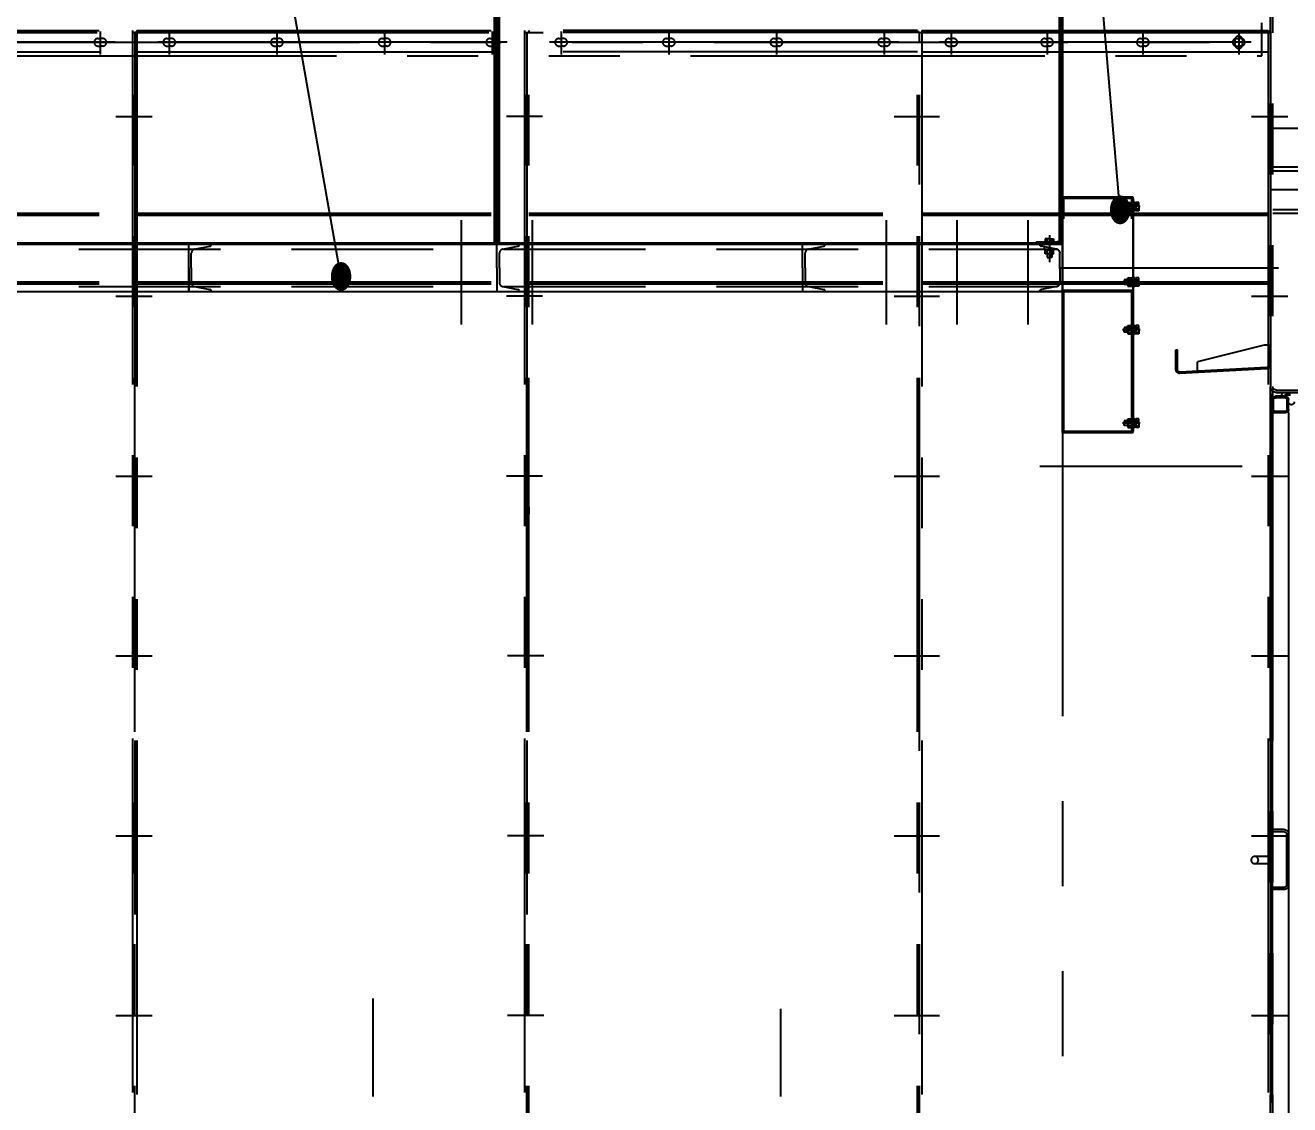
# Model space of a CAD drawing. Header units: millimetres. Extents: x 0 to 25200, y -693 to 17820.
# Drawn here: x 9861 to 12539, y 10258 to 12545 of the extents above; entities that cross this region are included whole.
import ezdxf

# ---------------------------------------------------------------- set-up
doc = ezdxf.new("R2010")
doc.units = ezdxf.units.MM
doc.header["$LTSCALE"] = 600
for name, pattern in [('F', [0.75, 0.5, -0.25]), ('G', [2, 1.25, -0.25, 0.25, -0.25]), ('K', [2.5, 1.25, -0.25, 0.25, -0.25, 0.25, -0.25])]:
    doc.linetypes.add(name, pattern=pattern)
for name, color, linetype in [('01', 7, 'Continuous'), ('02', 1, 'Continuous'), ('04', 2, 'F'), ('05', 4, 'G'), ('07', 6, 'K')]:
    doc.layers.add(name, color=color, linetype=linetype)
doc.styles.get("Standard").update_dxf_attribs({"font": 'isocp', "width": 0.707, "bigfont": 'intecad.shx'})

# ---------------------------------------------------------------- blocks, each defined once
blk = doc.blocks.new('DQSWC')
at = {"layer": '07', "color": 6, "linetype": 'K'}
for p, q in [((90356.2, 11301.4), (90356.2, 14704.9)), ((90361.2, 11301.4), (90361.2, 14704.9)), ((90356.2, 14099.4), (89426.2, 14099.4)), ((90356.2, 14017.4), (89426.2, 14017.4)), ((90356.2, 14009.4), (89426.2, 14009.4)), ((90358.9, 13969.4), (86972.1, 13969.4)), ((90356.2, 13927.4), (89426.2, 13927.4)), ((90356.2, 13919.4), (89426.2, 13919.4)), ((90364.2, 13639.4), (90361.2, 13639.4)), ((90361.2, 13597.4), (90361.2, 13639.4)), ((90364.2, 13597.4), (90364.2, 13639.4)), ((90364.2, 13639.4), (90374.2, 13639.4)), ((90374.2, 13639.4), (90515.8, 13604.7)), ((90515.8, 13584.7), (90515.8, 13604.7)), ((90558.2, 13587.8), (90558.2, 13629.8)), ((90561.2, 13629.8), (90558.2, 13629.8)), ((90561.2, 13587.8), (90561.2, 13629.8)), ((90368.8, 13589.4), (90552.8, 13579.8)), ((90368.9, 13592.4), (90552.9, 13582.8)), ((90348.2, 13544.4), (90267.2, 13544.4)), ((90348.2, 13539.4), (90267.2, 13539.4)), ((90357.7, 13534.6), (90361.2, 13534.6)), ((90361.2, 12556.4), (90394.3, 12556.4)), ((90394.3, 12541.2), (90361.2, 12541.2))]:
    blk.add_line(p, q, dxfattribs=at)
at = {"layer": '07', "color": 6, "linetype": 'K', "ltscale": 2}
for p, q in [((90318.7, 13536.1), (90327.9, 13536.1)), ((90318.7, 13534.1), (90327.9, 13534.1)), ((90322.7, 13496.4), (90322.7, 13524.4)), ((90325.7, 13503.4), (90325.7, 13524.4)), ((90350.7, 13531.4), (90329.7, 13531.4)), ((90329.7, 13531.4), (90350.7, 13531.4)), ((90329.7, 13528.4), (90350.7, 13528.4)), ((90350.7, 13531.4), (90341.2, 13531.4)), ((90354.7, 13503.4), (90354.7, 13524.4)), ((90357.7, 13534.6), (90357.7, 11534.6)), ((90357.7, 13503.4), (90357.7, 13524.4)), ((90361.2, 13534.6), (90361.2, 11534.6)), ((90322.7, 13496.4), (90322.7, 11575.9)), ((90329.7, 13499.4), (90350.7, 13499.4)), ((90329.7, 13496.4), (90357.7, 13496.4)), ((90332, 12613.4), (90357.7, 12613.4)), ((90357.7, 12613.4), (90357.7, 12608.9)), ((90322.7, 12604.1), (90322.7, 12495.7)), ((90327.2, 12604.1), (90327.2, 12495.7)), ((90332, 12608.9), (90357.7, 12608.9)), ((90332, 12490.9), (90357.7, 12490.9)), ((90332, 12486.4), (90357.7, 12486.4)), ((90357.7, 12490.9), (90357.7, 12486.4))]:
    blk.add_line(p, q, dxfattribs=at)
at = {"layer": '07', "color": 6, "linetype": 'K'}
blk.add_circle((90394.3, 12548.8), 7.62, dxfattribs=at)
for centre, radius, start, end in [((90369.2, 13597.4), 8, 180, 267), ((90369.2, 13597.4), 5, 180, 267), ((90553.2, 13587.8), 8, 267, 0), ((90553.2, 13587.8), 5, 267, 0), ((90348.2, 13552.4), 8, 270, 0), ((90348.2, 13552.4), 13, 270, 0)]:
    blk.add_arc(centre, radius, start, end, dxfattribs=at)
at = {"layer": '07', "color": 6, "linetype": 'K', "ltscale": 2}
for centre, radius, start, end in [((90329.7, 13524.4), 7, 90, 180), ((90329.7, 13524.4), 4, 90, 180), ((90327.9, 13535.1), 1, 270, 90), ((90332.7, 13535.4), 4, 270, 90), ((90350.7, 13524.4), 7, 0, 90), ((90350.7, 13524.4), 4, 0, 90), ((90316.7, 13519.4), 6, 180, 0), ((90329.7, 13503.4), 7, 180, 270), ((90329.7, 13503.4), 4, 180, 270), ((90350.7, 13503.4), 7, 270, 0), ((90350.7, 13503.4), 4, 270, 0), ((90332, 12604.1), 9.3, 90, 180), ((90332, 12604.1), 4.8, 90, 180), ((90332, 12495.7), 9.3, 180, 270), ((90332, 12495.7), 4.8, 180, 270)]:
    blk.add_arc(centre, radius, start, end, dxfattribs=at)
blk = doc.blocks.new('HS223')
at = {"layer": '07', "color": 6, "linetype": 'K'}
for p, q in [((39459.2, 36395), (40284.6, 36395)), ((39463.7, 36399.5), (40284.7, 36399.5)), ((40216.2, 36397.3), (40216.2, 36351.8)), ((40216.2, 36394.4), (40216.2, 36348.8)), ((40284.6, 36395), (40289.2, 36395)), ((40284.7, 36399.5), (40284.7, 33413.5)), ((40289.2, 36395), (40289.2, 34526.7)), ((40289.2, 36395), (41114.6, 36395)), ((40293.7, 36395), (40289.2, 36395)), ((40289.2, 33413.5), (40289.2, 36395)), ((40293.7, 36399.5), (41114.7, 36399.5)), ((40293.7, 36399.5), (40293.7, 36395)), ((40293.7, 36395), (40293.7, 33413.5)), ((40362.2, 36397.3), (40362.2, 36351.8)), ((40362.2, 36394.4), (40362.2, 36348.8)), ((40590.2, 36397.3), (40590.2, 36351.8)), ((40590.2, 36394.4), (40590.2, 36348.8)), ((40818.2, 36397.3), (40818.2, 36351.8)), ((40818.2, 36394.4), (40818.2, 36348.8)), ((41046.2, 36397.3), (41046.2, 36351.8)), ((41046.2, 36394.4), (41046.2, 36348.8)), ((41114.6, 36395), (41119.2, 36395)), ((41114.7, 36399.5), (41114.7, 33413.5)), ((41119.2, 36395), (41154.2, 36395)), ((41119.2, 36395), (41119.2, 34526.7)), ((41119.2, 33413.5), (41119.2, 36395)), ((41946.7, 36399.5), (41123.7, 36399.5)), ((41123.7, 36399.5), (41123.7, 36395)), ((41123.7, 33413.5), (41123.7, 36395)), ((41946.7, 36395), (41154.2, 36395)), ((41192.2, 36397.3), (41192.2, 36351.8)), ((41192.2, 36394.4), (41192.2, 36348.8)), ((41420.2, 36397.3), (41420.2, 36351.8)), ((41420.2, 36394.4), (41420.2, 36348.8)), ((41648.2, 36397.3), (41648.2, 36351.8)), ((41648.2, 36394.4), (41648.2, 36348.8)), ((41876.2, 36397.3), (41876.2, 36351.8)), ((41876.2, 36394.4), (41876.2, 36348.8)), ((41946.7, 36399.5), (41946.7, 36395)), ((41946.7, 33413.5), (41946.7, 36395)), ((41951.2, 36395), (41946.7, 36395)), ((41951.2, 33373), (41951.2, 36395)), ((41951.2, 36395), (42689.6, 36395)), ((41951.2, 33413.5), (41951.2, 36395)), ((41955.7, 36399.5), (42689.7, 36399.5)), ((41955.7, 36399.5), (41955.7, 36395)), ((41955.7, 36395), (41955.7, 33413.5)), ((42018.2, 36397.3), (42018.2, 36351.8)), ((42018.2, 36394.4), (42018.2, 36348.8)), ((42221.2, 36397.3), (42221.2, 36351.8)), ((42221.2, 36394.4), (42221.2, 36348.8)), ((42424.2, 36397.3), (42424.2, 36351.8)), ((42424.2, 36394.4), (42424.2, 36348.8)), ((42627.2, 36397.3), (42627.2, 36351.8)), ((42627.2, 36394.4), (42627.2, 36348.8)), ((42676.2, 36346), (42676.2, 36416)), ((42689.6, 36395), (42694.2, 36395)), ((42689.7, 36399.5), (42689.7, 33413.5)), ((42694.2, 36395), (42694.2, 34526.7)), ((37015.4, 36374.5), (42643.4, 36374.5)), ((40247.6, 36374.5), (39507.8, 36374.5)), ((40211.2, 36382.5), (40216.2, 36382.5)), ((40211.2, 36366.5), (40216.2, 36366.5)), ((40221.2, 36382.5), (40216.2, 36382.5)), ((40221.2, 36366.5), (40216.2, 36366.5)), ((41077.6, 36374.5), (40337.8, 36374.5)), ((40357.2, 36382.5), (40362.2, 36382.5)), ((40357.2, 36366.5), (40362.2, 36366.5)), ((40367.2, 36382.5), (40362.2, 36382.5)), ((40367.2, 36366.5), (40362.2, 36366.5)), ((40585.2, 36382.5), (40590.2, 36382.5)), ((40585.2, 36366.5), (40590.2, 36366.5)), ((40595.2, 36382.5), (40590.2, 36382.5)), ((40595.2, 36366.5), (40590.2, 36366.5)), ((40813.2, 36382.5), (40818.2, 36382.5)), ((40813.2, 36366.5), (40818.2, 36366.5)), ((40823.2, 36382.5), (40818.2, 36382.5)), ((40823.2, 36366.5), (40818.2, 36366.5)), ((41041.2, 36382.5), (41046.2, 36382.5)), ((41041.2, 36366.5), (41046.2, 36366.5)), ((41051.2, 36382.5), (41046.2, 36382.5)), ((41051.2, 36366.5), (41046.2, 36366.5)), ((41907.1, 36374.5), (41167.3, 36374.5)), ((41187.2, 36382.5), (41192.2, 36382.5)), ((41187.2, 36366.5), (41192.2, 36366.5)), ((41197.2, 36382.5), (41192.2, 36382.5)), ((41197.2, 36366.5), (41192.2, 36366.5)), ((41415.2, 36382.5), (41420.2, 36382.5)), ((41415.2, 36366.5), (41420.2, 36366.5)), ((41425.2, 36382.5), (41420.2, 36382.5)), ((41425.2, 36366.5), (41420.2, 36366.5)), ((41643.2, 36382.5), (41648.2, 36382.5)), ((41643.2, 36366.5), (41648.2, 36366.5)), ((41653.2, 36382.5), (41648.2, 36382.5)), ((41653.2, 36366.5), (41648.2, 36366.5)), ((41871.2, 36382.5), (41876.2, 36382.5)), ((41871.2, 36366.5), (41876.2, 36366.5)), ((41881.2, 36382.5), (41876.2, 36382.5)), ((41881.2, 36366.5), (41876.2, 36366.5)), ((42653.4, 36374.5), (41993.3, 36374.5)), ((42013.2, 36382.5), (42018.2, 36382.5)), ((42013.2, 36366.5), (42018.2, 36366.5)), ((42023.2, 36382.5), (42018.2, 36382.5)), ((42023.2, 36366.5), (42018.2, 36366.5)), ((42216.2, 36382.5), (42221.2, 36382.5)), ((42216.2, 36366.5), (42221.2, 36366.5)), ((42226.2, 36382.5), (42221.2, 36382.5)), ((42226.2, 36366.5), (42221.2, 36366.5)), ((42419.2, 36382.5), (42424.2, 36382.5)), ((42419.2, 36366.5), (42424.2, 36366.5)), ((42429.2, 36382.5), (42424.2, 36382.5)), ((42429.2, 36366.5), (42424.2, 36366.5)), ((42619.2, 36379.5), (42619.2, 36369.5)), ((42622.2, 36382.5), (42627.2, 36382.5)), ((42622.2, 36366.5), (42627.2, 36366.5)), ((42632.2, 36382.5), (42627.2, 36382.5)), ((42632.2, 36366.5), (42627.2, 36366.5)), ((42635.2, 36379.5), (42635.2, 36374.5)), ((42635.2, 36369.5), (42635.2, 36374.5)), ((36966.2, 36346), (42676.2, 36346)), ((39463.7, 36354.5), (40284.7, 36354.5)), ((40293.7, 36354.5), (41114.7, 36354.5)), ((41946.7, 36354.5), (41154.2, 36354.5)), ((41955.7, 36354.5), (42689.7, 36354.5)), ((40249.4, 36217.5), (40326.2, 36217.5)), ((41153, 36217.5), (41076.2, 36217.5)), ((41897.3, 36217.5), (41993.4, 36217.5)), ((42654.4, 36217.5), (42731.2, 36217.5)), ((39463.7, 36012.5), (40284.7, 36012.5)), ((39463.7, 36008), (40284.7, 36008)), ((40293.7, 36012.5), (41114.7, 36012.5)), ((40293.7, 36008), (41114.7, 36008)), ((41123.7, 36012.5), (41946.7, 36012.5)), ((41123.7, 36008), (41946.7, 36008)), ((41955.7, 36012.5), (42689.7, 36012.5)), ((41955.7, 36008), (42689.7, 36008)), ((39463.7, 35867), (40284.7, 35867)), ((39463.7, 35862.5), (40284.7, 35862.5)), ((40293.7, 35867), (41114.7, 35867)), ((40293.7, 35862.5), (41114.7, 35862.5)), ((41123.7, 35867), (41946.7, 35867)), ((41123.7, 35862.5), (41946.7, 35862.5)), ((41955.7, 35867), (42689.7, 35867)), ((41955.7, 35862.5), (42689.7, 35862.5)), ((40249.4, 35836.5), (40326.2, 35836.5)), ((41153, 35836.5), (41076.2, 35836.5)), ((41897.3, 35836.5), (41993.4, 35836.5)), ((42654.4, 35836.5), (42731.2, 35836.5)), ((40249.4, 35455.5), (40326.2, 35455.5)), ((41153, 35455.5), (41076.2, 35455.5)), ((41897.3, 35455.5), (41993.4, 35455.5)), ((42654.4, 35455.5), (42731.2, 35455.5)), ((41123.7, 35389.4), (41123.7, 35374.5)), ((40249.4, 35074.5), (40326.2, 35074.5)), ((41155.4, 35074.5), (41078.6, 35074.5)), ((41897.3, 35074.5), (41993.4, 35074.5)), ((42654.4, 35074.5), (42731.2, 35074.5)), ((40249.4, 34693.5), (40326.2, 34693.5)), ((41155.4, 34693.5), (41078.6, 34693.5)), ((41897.3, 34693.5), (41993.4, 34693.5)), ((42654.4, 34693.5), (42731.2, 34693.5)), ((42694.2, 33373), (42694.2, 34526.7)), ((40249.4, 34312.5), (40326.2, 34312.5)), ((41155.4, 34312.5), (41078.6, 34312.5)), ((41897.3, 34312.5), (41993.4, 34312.5)), ((42654.4, 34312.5), (42731.2, 34312.5))]:
    blk.add_line(p, q, dxfattribs=at)
at = {"layer": '07', "color": 6, "linetype": 'K', "ltscale": 0.8}
for p, q in [((40793.1, 34348.8), (40793.1, 34141.3)), ((41656.7, 34326.4), (41656.7, 34141.3))]:
    blk.add_line(p, q, dxfattribs=at)
at = {"layer": '07', "color": 6, "linetype": 'K'}
for centre, start, end in [((40211.2, 36374.5), 90, 270), ((40221.2, 36374.5), 270, 90), ((40357.2, 36374.5), 90, 270), ((40367.2, 36374.5), 270, 90), ((40585.2, 36374.5), 90, 270), ((40595.2, 36374.5), 270, 90), ((40813.2, 36374.5), 90, 270), ((40823.2, 36374.5), 270, 90), ((41041.2, 36374.5), 90, 270), ((41051.2, 36374.5), 270, 90), ((41187.2, 36374.5), 90, 270), ((41197.2, 36374.5), 270, 90), ((41415.2, 36374.5), 90, 270), ((41425.2, 36374.5), 270, 90), ((41643.2, 36374.5), 90, 270), ((41653.2, 36374.5), 270, 90), ((41871.2, 36374.5), 90, 270), ((41881.2, 36374.5), 270, 90), ((42013.2, 36374.5), 90, 270), ((42023.2, 36374.5), 270, 90), ((42216.2, 36374.5), 90, 270), ((42226.2, 36374.5), 270, 90), ((42419.2, 36374.5), 90, 270), ((42429.2, 36374.5), 270, 90), ((42622.2, 36374.5), 90, 270), ((42627.2, 36379.5), 0, 180), ((42627.2, 36369.5), 180, 0), ((42632.2, 36374.5), 270, 90)]:
    blk.add_arc(centre, 8, start, end, dxfattribs=at)
at = {"layer": '07', "color": 6, "linetype": 'K', "xscale": -1}
blk.add_blockref('DQSWC', (133055.4, 22093.1), dxfattribs=at)
blk = doc.blocks.new('RES2')
at = {"layer": '01', "color": 7, "linetype": 'Continuous'}
for p, q in [((37581, 8667.2), (42376, 8667.2)), ((42376, 8567.2), (42376, 8667.2)), ((42376, 8567.2), (42376, 8667.2)), ((42376, 8617.2), (42376, 8667.2)), ((42376, 8617.2), (42376, 8567.2)), ((37581, 8567.2), (42376, 8567.2))]:
    blk.add_line(p, q, dxfattribs=at)
at = {"layer": '04'}
for p, q in [((37593.2, 8656.9), (42363.8, 8656.9)), ((37593.2, 8577.5), (42363.8, 8577.5))]:
    blk.add_line(p, q, dxfattribs=at)
at = {"layer": '04', "color": 2, "linetype": 'F'}
for p, q in [((40526, 8617.2), (40526, 8667.2)), ((40526, 8567.2), (40526, 8667.2)), ((40526, 8667.2), (40574, 8667.2)), ((40538.2, 8656.9), (40570.6, 8663)), ((41178.5, 8667.2), (41226.5, 8667.2)), ((41178.5, 8617.2), (41178.5, 8667.2)), ((41190.7, 8656.9), (41223.1, 8663)), ((41826, 8667.2), (41874, 8667.2)), ((41826, 8617.2), (41826, 8667.2)), ((41838.2, 8656.9), (41870.6, 8663)), ((42376, 8667.2), (42328, 8667.2)), ((42363.8, 8656.9), (42331.5, 8663)), ((40531.3, 8617.2), (40531.3, 8648.6)), ((41183.8, 8617.2), (41183.8, 8648.6)), ((41831.3, 8617.2), (41831.3, 8648.6)), ((42370.7, 8617.2), (42370.7, 8648.6)), ((40526, 8617.2), (40526, 8567.2)), ((40531.3, 8617.2), (40531.3, 8585.8)), ((41178.5, 8617.2), (41178.5, 8567.2)), ((41183.8, 8617.2), (41183.8, 8585.8)), ((41826, 8617.2), (41826, 8567.2)), ((41831.3, 8617.2), (41831.3, 8585.8)), ((42370.7, 8617.2), (42370.7, 8585.8)), ((40538.2, 8577.5), (40570.6, 8571.4)), ((41190.7, 8577.5), (41223.1, 8571.4)), ((41838.2, 8577.5), (41870.6, 8571.4)), ((42363.8, 8577.5), (42331.5, 8571.4)), ((40526, 8567.2), (40574, 8567.2)), ((41178.5, 8567.2), (41226.5, 8567.2)), ((41826, 8567.2), (41874, 8567.2)), ((42376, 8567.2), (42328, 8567.2))]:
    blk.add_line(p, q, dxfattribs=at)
for centre, radius, start, end in [((40539.8, 8648.6), 8.5, 100.7056, 180), ((40569.8, 8667.2), 4.25, 280.7056, 0), ((41192.3, 8648.6), 8.5, 100.7056, 180), ((41222.3, 8667.2), 4.25, 280.7056, 0), ((41839.8, 8648.6), 8.5, 100.7056, 180), ((41869.8, 8667.2), 4.25, 280.7056, 0), ((42332.3, 8667.2), 4.25, 180, 259.2944), ((42362.2, 8648.6), 8.5, 0, 79.2944), ((40539.8, 8585.8), 8.5, 180, 259.2944), ((40569.8, 8567.2), 4.25, 0, 79.2944), ((41192.3, 8585.8), 8.5, 180, 259.2944), ((41222.3, 8567.2), 4.25, 0, 79.2944), ((41839.8, 8585.8), 8.5, 180, 259.2944), ((41869.8, 8567.2), 4.25, 0, 79.2944), ((42332.3, 8567.2), 4.25, 100.7056, 180), ((42362.2, 8585.8), 8.5, 280.7056, 0)]:
    blk.add_arc(centre, radius, start, end, dxfattribs=at)
at = {"layer": '05'}
for p, q in [((41103.5, 8497.5), (41103.5, 8718.4)), ((41253.5, 8497.5), (41253.5, 8718.4)), ((42003.5, 8497.5), (42003.5, 8718.4)), ((42153.5, 8497.5), (42153.5, 8718.4)), ((42303.5, 8497.5), (42303.5, 8718.4))]:
    blk.add_line(p, q, dxfattribs=at)
blk = doc.blocks.new('FD45')
at = {"layer": '01', "ltscale": 1.2}
for p, q in [((9951.6, 12277.3), (9951.6, 12857.3)), ((9955.6, 12277.3), (9955.6, 12857.3)), ((9958.6, 12277.3), (9958.6, 12857.3)), ((9962.6, 12277.3), (9962.6, 12857.3)), ((11147.6, 12857.3), (11147.6, 12274.3)), ((11151.6, 12857.3), (11151.6, 12274.3)), ((11154.6, 12857.3), (11154.6, 12274.3)), ((6366.6, 12277.3), (11147.6, 12277.3))]:
    blk.add_line(p, q, dxfattribs=at)
blk = doc.blocks.new('HFFJ')
at = {"layer": '01'}
for p, q in [((35526.3, 11875.3), (35526.3, 12374.3)), ((35526.3, 12374.3), (35676.3, 12374.3)), ((35676.3, 11875.3), (35676.3, 12374.3)), ((35514.3, 12354.3), (35514.3, 12363.2)), ((35514.3, 12363.2), (35520.7, 12363.2)), ((35520.7, 12359.3), (35514.3, 12359.3)), ((35514.3, 12354.3), (35514.3, 12345.4)), ((35520.7, 12349.3), (35514.3, 12349.3)), ((35514.3, 12345.4), (35520.7, 12345.4)), ((35520.7, 12363.2), (35520.7, 12354.3)), ((35520.7, 12362), (35523.3, 12362)), ((35520.7, 12354.3), (35520.7, 12362)), ((35520.7, 12354.3), (35520.7, 12346.6)), ((35520.7, 12345.4), (35520.7, 12354.3)), ((35520.7, 12346.6), (35523.3, 12346.6)), ((35523.3, 12364.3), (35525.3, 12364.3)), ((35523.3, 12354.3), (35523.3, 12364.3)), ((35523.3, 12362), (35523.3, 12354.3)), ((35523.3, 12354.3), (35523.3, 12344.3)), ((35523.3, 12346.6), (35523.3, 12354.3)), ((35525.3, 11878.3), (35525.3, 12371.3)), ((35525.3, 12371.3), (35676.3, 12371.3)), ((35525.3, 12364.3), (35525.3, 12354.3)), ((35525.3, 12344.3), (35525.3, 12354.3)), ((35523.3, 12344.3), (35525.3, 12344.3)), ((35514.3, 12194.3), (35514.3, 12203.2)), ((35514.3, 12203.2), (35520.7, 12203.2)), ((35520.7, 12199.3), (35514.3, 12199.3)), ((35514.3, 12194.3), (35514.3, 12185.4)), ((35520.7, 12189.3), (35514.3, 12189.3)), ((35514.3, 12185.4), (35520.7, 12185.4)), ((35520.7, 12203.2), (35520.7, 12194.3)), ((35520.7, 12202), (35523.3, 12202)), ((35520.7, 12194.3), (35520.7, 12202)), ((35520.7, 12194.3), (35520.7, 12186.6)), ((35520.7, 12185.4), (35520.7, 12194.3)), ((35520.7, 12186.6), (35523.3, 12186.6)), ((35523.3, 12204.3), (35525.3, 12204.3)), ((35523.3, 12194.3), (35523.3, 12204.3)), ((35523.3, 12202), (35523.3, 12194.3)), ((35523.3, 12194.3), (35523.3, 12184.3)), ((35523.3, 12186.6), (35523.3, 12194.3)), ((35523.3, 12184.3), (35525.3, 12184.3)), ((35525.3, 12204.3), (35525.3, 12194.3)), ((35525.3, 12184.3), (35525.3, 12194.3)), ((35514.3, 12093.3), (35514.3, 12102.2)), ((35514.3, 12102.2), (35520.7, 12102.2)), ((35520.7, 12098.3), (35514.3, 12098.3)), ((35514.3, 12093.3), (35514.3, 12084.4)), ((35520.7, 12088.3), (35514.3, 12088.3)), ((35514.3, 12084.4), (35520.7, 12084.4)), ((35520.7, 12102.2), (35520.7, 12093.3)), ((35520.7, 12101), (35523.3, 12101)), ((35520.7, 12093.3), (35520.7, 12101)), ((35520.7, 12093.3), (35520.7, 12085.6)), ((35520.7, 12084.4), (35520.7, 12093.3)), ((35520.7, 12085.6), (35523.3, 12085.6)), ((35523.3, 12103.3), (35525.3, 12103.3)), ((35523.3, 12093.3), (35523.3, 12103.3)), ((35523.3, 12101), (35523.3, 12093.3)), ((35523.3, 12093.3), (35523.3, 12083.3)), ((35523.3, 12085.6), (35523.3, 12093.3)), ((35523.3, 12083.3), (35525.3, 12083.3)), ((35525.3, 12103.3), (35525.3, 12093.3)), ((35525.3, 12083.3), (35525.3, 12093.3)), ((35514.3, 11895.3), (35514.3, 11904.2)), ((35514.3, 11904.2), (35520.7, 11904.2)), ((35520.7, 11900.3), (35514.3, 11900.3)), ((35514.3, 11895.3), (35514.3, 11886.4)), ((35520.7, 11890.3), (35514.3, 11890.3)), ((35520.7, 11904.2), (35520.7, 11895.3)), ((35520.7, 11903), (35523.3, 11903)), ((35520.7, 11895.3), (35520.7, 11903)), ((35520.7, 11895.3), (35520.7, 11887.6)), ((35520.7, 11886.4), (35520.7, 11895.3)), ((35523.3, 11905.3), (35525.3, 11905.3)), ((35523.3, 11895.3), (35523.3, 11905.3)), ((35523.3, 11903), (35523.3, 11895.3)), ((35523.3, 11895.3), (35523.3, 11885.3)), ((35523.3, 11887.6), (35523.3, 11895.3)), ((35525.3, 11905.3), (35525.3, 11895.3)), ((35525.3, 11885.3), (35525.3, 11895.3)), ((35514.3, 11886.4), (35520.7, 11886.4)), ((35520.7, 11887.6), (35523.3, 11887.6)), ((35523.3, 11885.3), (35525.3, 11885.3)), ((35676.3, 11878.3), (35525.3, 11878.3)), ((35676.3, 11875.3), (35526.3, 11875.3))]:
    blk.add_line(p, q, dxfattribs=at)
at = {"layer": '04', "color": 2, "linetype": 'F'}
for p, q in [((35529.3, 11878.3), (35529.3, 12374.3)), ((35673.3, 11878.3), (35673.3, 12374.3)), ((35538.7, 12354.3), (35528.2, 12354.3)), ((35529.3, 12363.2), (35529.3, 12354.3)), ((35537.7, 12363.2), (35529.3, 12363.2)), ((35537.7, 12359.3), (35529.3, 12359.3)), ((35529.3, 12345.4), (35529.3, 12354.3)), ((35537.7, 12349.3), (35529.3, 12349.3)), ((35537.7, 12345.4), (35529.3, 12345.4)), ((35537.7, 12354.3), (35537.7, 12363.2)), ((35537.7, 12359.3), (35545.7, 12359.3)), ((35545.7, 12358.3), (35537.7, 12358.3)), ((35537.7, 12354.3), (35537.7, 12345.4)), ((35545.7, 12350.3), (35537.7, 12350.3)), ((35537.7, 12349.3), (35545.7, 12349.3)), ((35545.7, 12359.3), (35545.7, 12354.3)), ((35545.7, 12349.3), (35545.7, 12354.3)), ((35676.3, 12330.3), (35676.3, 12274.3)), ((35676.3, 12330.3), (35679.6, 12330.3)), ((35681.3, 12285.3), (35681.3, 12328.7)), ((35703.8, 12293.4), (35703.8, 12236.4)), ((35676.3, 12274.3), (35676.3, 12174.3)), ((35676.3, 12274.3), (35676.3, 12174.3)), ((35676.3, 12274.3), (35724.3, 12274.3)), ((35676.3, 12224.3), (35676.3, 12274.3)), ((35676.3, 12274.3), (35732.3, 12274.3)), ((35730.6, 12279.3), (35687.3, 12279.3)), ((35688.5, 12264), (35720.8, 12270.2)), ((35693.8, 12262.7), (35693.8, 12265)), ((35703.8, 12285.7), (35694.9, 12285.7)), ((35694.9, 12285.7), (35694.9, 12279.3)), ((35694.9, 12279.3), (35703.8, 12279.3)), ((35703.8, 12279.3), (35696.1, 12279.3)), ((35698.8, 12279.3), (35698.8, 12285.7)), ((35703.8, 12285.7), (35712.7, 12285.7)), ((35703.8, 12279.3), (35711.5, 12279.3)), ((35712.7, 12279.3), (35703.8, 12279.3)), ((35708.8, 12279.3), (35708.8, 12285.7)), ((35712.7, 12285.7), (35712.7, 12279.3)), ((35713.8, 12262.7), (35713.8, 12268.8)), ((35732.3, 12274.3), (35732.3, 12277.7)), ((35681.6, 12224.3), (35681.6, 12255.7)), ((35713.8, 12262.7), (35693.8, 12262.7)), ((35694.9, 12254.3), (35694.9, 12262.7)), ((35703.8, 12254.3), (35694.9, 12254.3)), ((35698.8, 12254.3), (35698.8, 12262.7)), ((35698.8, 12254.3), (35698.8, 12246.3)), ((35698.8, 12246.3), (35703.8, 12246.3)), ((35699.8, 12246.3), (35699.8, 12254.3)), ((35703.8, 12254.3), (35712.7, 12254.3)), ((35708.8, 12246.3), (35703.8, 12246.3)), ((35707.8, 12246.3), (35707.8, 12254.3)), ((35708.8, 12254.3), (35708.8, 12262.7)), ((35708.8, 12254.3), (35708.8, 12246.3)), ((35712.7, 12254.3), (35712.7, 12262.7)), ((35676.3, 12224.3), (35676.3, 12174.3)), ((35681.6, 12224.3), (35681.6, 12193)), ((35538.7, 12194.3), (35528.2, 12194.3)), ((35529.3, 12203.2), (35529.3, 12194.3)), ((35537.7, 12203.2), (35529.3, 12203.2)), ((35537.7, 12199.3), (35529.3, 12199.3)), ((35529.3, 12185.4), (35529.3, 12194.3)), ((35537.7, 12189.3), (35529.3, 12189.3)), ((35537.7, 12185.4), (35529.3, 12185.4)), ((35537.7, 12194.3), (35537.7, 12203.2)), ((35537.7, 12199.3), (35545.7, 12199.3)), ((35545.7, 12198.3), (35537.7, 12198.3)), ((35537.7, 12194.3), (35537.7, 12185.4)), ((35545.7, 12190.3), (35537.7, 12190.3)), ((35537.7, 12189.3), (35545.7, 12189.3)), ((35545.7, 12199.3), (35545.7, 12194.3)), ((35545.7, 12189.3), (35545.7, 12194.3)), ((35688.5, 12184.6), (35720.8, 12178.5)), ((35673.3, 12177.3), (35526.3, 12177.3)), ((35673.3, 12174.3), (35526.3, 12174.3)), ((35676.3, 12174.3), (35724.3, 12174.3)), ((35538.7, 12093.3), (35528.2, 12093.3)), ((35529.3, 12102.2), (35529.3, 12093.3)), ((35537.7, 12102.2), (35529.3, 12102.2)), ((35537.7, 12098.3), (35529.3, 12098.3)), ((35529.3, 12084.4), (35529.3, 12093.3)), ((35537.7, 12088.3), (35529.3, 12088.3)), ((35537.7, 12084.4), (35529.3, 12084.4)), ((35537.7, 12093.3), (35537.7, 12102.2)), ((35537.7, 12098.3), (35545.7, 12098.3)), ((35545.7, 12097.3), (35537.7, 12097.3)), ((35537.7, 12093.3), (35537.7, 12084.4)), ((35545.7, 12089.3), (35537.7, 12089.3)), ((35537.7, 12088.3), (35545.7, 12088.3)), ((35545.7, 12098.3), (35545.7, 12093.3)), ((35545.7, 12088.3), (35545.7, 12093.3)), ((35538.7, 11895.3), (35528.2, 11895.3)), ((35529.3, 11904.2), (35529.3, 11895.3)), ((35537.7, 11904.2), (35529.3, 11904.2)), ((35537.7, 11900.3), (35529.3, 11900.3)), ((35529.3, 11886.4), (35529.3, 11895.3)), ((35537.7, 11890.3), (35529.3, 11890.3)), ((35537.7, 11895.3), (35537.7, 11904.2)), ((35537.7, 11900.3), (35545.7, 11900.3)), ((35545.7, 11899.3), (35537.7, 11899.3)), ((35537.7, 11895.3), (35537.7, 11886.4)), ((35545.7, 11891.3), (35537.7, 11891.3)), ((35537.7, 11890.3), (35545.7, 11890.3)), ((35545.7, 11900.3), (35545.7, 11895.3)), ((35545.7, 11890.3), (35545.7, 11895.3)), ((35537.7, 11886.4), (35529.3, 11886.4))]:
    blk.add_line(p, q, dxfattribs=at)
for centre, radius, start, end in [((35679.6, 12328.7), 1.65, 0.2621, 90), ((35687.3, 12285.3), 6, 180, 269.8782), ((35720, 12274.3), 4.25, 280.7056, 360), ((35730.6, 12277.7), 1.65, 0, 90), ((35690.1, 12255.7), 8.5, 100.7056, 180), ((35690.1, 12193), 8.5, 180, 259.2944), ((35720, 12174.3), 4.25, 0, 79.2944)]:
    blk.add_arc(centre, radius, start, end, dxfattribs=at)
at = {"layer": '05'}
for p, q in [((35511.2, 12354.3), (35549.2, 12354.3)), ((35511.2, 12194.3), (35549.2, 12194.3)), ((35511.2, 12093.3), (35549.2, 12093.3)), ((35511.2, 11895.3), (35549.2, 11895.3))]:
    blk.add_line(p, q, dxfattribs=at)

msp = doc.modelspace()

# ---------------------------------------------------------------- linework, layer by layer
at = {"layer": '02', "ltscale": 1.2}
for p, q in [((10529.84, 12009.461), (9943.359, 15346.169)), ((12179.734, 12150.674), (11907.425, 15346.169))]:
    msp.add_line(p, q, dxfattribs=at)
at = {"layer": '05', "color": 142, "linetype": 'G', "ltscale": 1.2}
for p, q in [((12050.196, 12031.059), (12514.859, 12031.059)), ((12009.939, 11611.059), (12438.341, 11611.059))]:
    msp.add_line(p, q, dxfattribs=at)
at = {"layer": '07', "color": 6, "linetype": 'K', "ltscale": 1.2}
msp.add_line((12057.404, 11981.059), (12057.404, 9786.059), dxfattribs=at)

# ---------------------------------------------------------------- block references
at = {"layer": '04', "ltscale": 1.2}
msp.add_blockref('HS223', (-30196.262, -23865.486), dxfattribs=at)
at = {"layer": '05', "ltscale": 1.2}
msp.add_blockref('FD45', (902.846, -193.269), dxfattribs=at)
at = {"layer": '05', "ltscale": 1.2, "xscale": -1}
msp.add_blockref('HFFJ', (47733.69, -193.269), dxfattribs=at)
at = {"layer": '07', "ltscale": 1.2}
msp.add_blockref('RES2', (-30318.622, 3413.868), dxfattribs=at)

# ---------------------------------------------------------------- texts
at = {"layer": '02', "ltscale": 1.2, "char_height": 50, "attachment_point": 5}
for insert in [(12179.734, 12150.674), (10529.84, 12009.461)]:
    msp.add_mtext('{\\fSimSun|b0|i0|c134|p2;●}', dxfattribs=dict(at, insert=insert))

doc.saveas('drawing.dxf')
